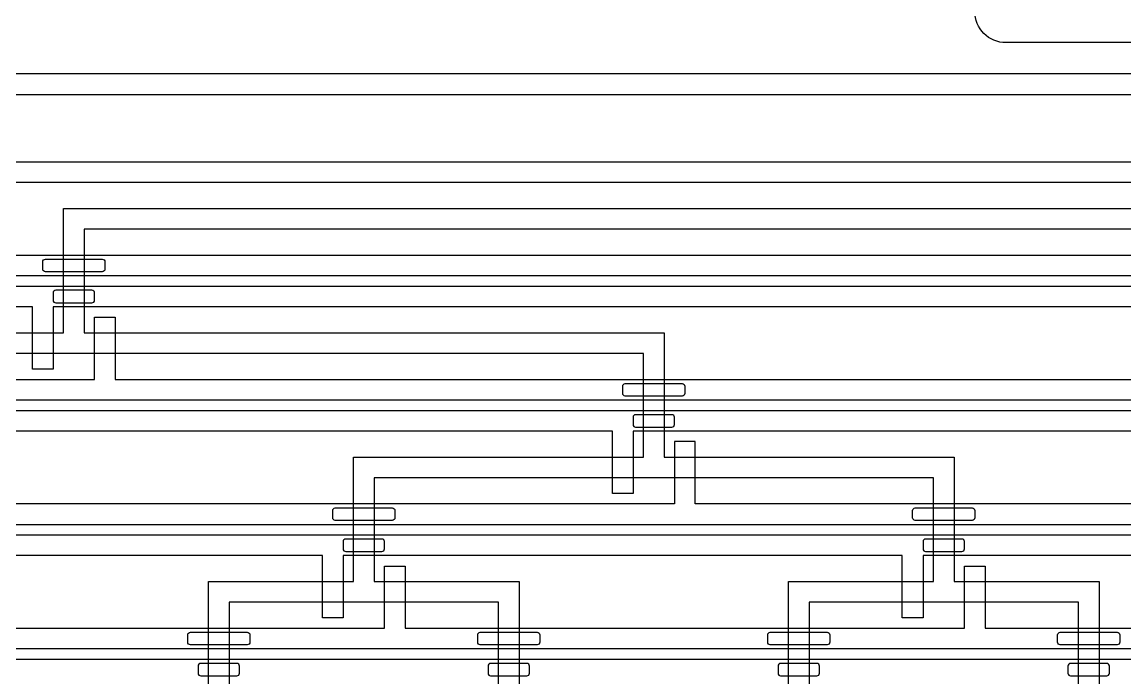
# Model space of a CAD drawing. Extents: x 0 to 194465, y -118660 to 40475.
# Drawn here: x 24062 to 29387, y 23058 to 26222 of the extents above; entities that cross this region are included whole.
import ezdxf

# ---------------------------------------------------------------- set-up
doc = ezdxf.new("R2010")
doc.units = 13
doc.layers.add('Control 2 - Push down', color=1, linetype='Continuous')
doc.layers.add('Flow', color=5, linetype='Continuous')

msp = doc.modelspace()

# ---------------------------------------------------------------- linework, layer by layer
at = {"layer": 'Control 2 - Push down'}
for points in [[(41962.5, 25873.1), (41962.5, 25973.1), (29812.5, 25973.1), (29812.5, 26323.1), (29712.5, 26323.1), (29712.5, 25973.1), (14832.5, 25973.1), (14832.5, 20773.1), (11590.7, 20773.1), (11590.7, 20673.1), (14932.5, 20673.1), (14932.5, 25873.1)], [(44962.5, 25448.1), (29812.5, 25448.1), (29812.5, 25148.1), (29712.5, 25148.1), (29712.5, 25448.1), (17032.5, 25448.1), (17032.5, 7273.1), (29712.5, 7273.1), (29712.5, 7573.1), (29812.5, 7573.1), (29812.5, 7273.1), (30462.5, 7273.1), (30462.5, 7173.1), (16932.5, 7173.1), (16932.5, 25548.1), (44962.5, 25548.1)], [(17232.5, 24998.1), (17232.5, 7723.1), (36062.5, 7723.1), (36062.5, 7623.1), (30112.5, 7623.1), (30112.5, 7323.1), (30012.5, 7323.1), (30012.5, 7623.1), (17132.5, 7623.1), (17132.5, 25098.1), (30012.5, 25098.1), (30012.5, 25398.1), (30112.5, 25398.1), (30112.5, 25098.1), (44962.5, 25098.1), (44962.5, 24998.1)], [(35412.5, 24848.1), (35412.5, 24548.1), (35312.5, 24548.1), (35312.5, 24848.1), (24212.5, 24848.1), (24212.5, 24548.1), (24112.5, 24548.1), (24112.5, 24848.1), (17432.5, 24848.1), (17432.5, 7873.1), (24112.5, 7873.1), (24112.5, 8173.1), (24212.5, 8173.1), (24212.5, 7873.1), (35312.5, 7873.1), (35312.5, 8173.1), (35412.5, 8173.1), (35412.5, 7873.1), (36062.5, 7873.1), (36062.5, 7773.1), (17332.5, 7773.1), (17332.5, 24948.1), (44962.5, 24948.1), (44962.5, 24848.1)], [(17632.5, 24398.1), (17632.5, 8323.1), (38862.5, 8323.1), (38862.5, 8223.1), (35712.5, 8223.1), (35712.5, 7923.1), (35612.5, 7923.1), (35612.5, 8223.1), (24512.5, 8223.1), (24512.5, 7923.1), (24412.5, 7923.1), (24412.5, 8223.1), (17532.5, 8223.1), (17532.5, 24498.1), (24412.5, 24498.1), (24412.5, 24798.1), (24512.5, 24798.1), (24512.5, 24498.1), (35612.5, 24498.1), (35612.5, 24798.1), (35712.5, 24798.1), (35712.5, 24498.1), (44962.5, 24498.1), (44962.5, 24398.1)]]:
    msp.add_lwpolyline(points, close=True, dxfattribs=at)
for points in [[(24162.5, 25030.6), (24162.5, 25065.6, -0.414214), (24175, 25078.1), (24450, 25078.1, -0.414214), (24462.5, 25065.6), (24462.5, 25030.6, -0.414214), (24450, 25018.1), (24175, 25018.1, -0.414214)], [(24400, 24928.1), (24225, 24928.1, 0.414214), (24212.5, 24915.6), (24212.5, 24880.6, 0.414214), (24225, 24868.1), (24400, 24868.1, 0.414214), (24412.5, 24880.6), (24412.5, 24915.6, 0.414214)], [(26962.5, 24430.6), (26962.5, 24465.6, -0.414214), (26975, 24478.1), (27250, 24478.1, -0.414214), (27262.5, 24465.6), (27262.5, 24430.6, -0.414214), (27250, 24418.1), (26975, 24418.1, -0.414214)], [(27200, 24328.1), (27025, 24328.1, 0.414214), (27012.5, 24315.6), (27012.5, 24280.6, 0.414214), (27025, 24268.1), (27200, 24268.1, 0.414214), (27212.5, 24280.6), (27212.5, 24315.6, 0.414214)], [(25562.5, 23830.6), (25562.5, 23865.6, -0.414214), (25575, 23878.1), (25850, 23878.1, -0.414214), (25862.5, 23865.6), (25862.5, 23830.6, -0.414214), (25850, 23818.1), (25575, 23818.1, -0.414214)], [(28362.5, 23830.6), (28362.5, 23865.6, -0.414214), (28375, 23878.1), (28650, 23878.1, -0.414214), (28662.5, 23865.6), (28662.5, 23830.6, -0.414214), (28650, 23818.1), (28375, 23818.1, -0.414214)], [(25800, 23728.1), (25625, 23728.1, 0.414214), (25612.5, 23715.6), (25612.5, 23680.6, 0.414214), (25625, 23668.1), (25800, 23668.1, 0.414214), (25812.5, 23680.6), (25812.5, 23715.6, 0.414214)], [(28600, 23728.1), (28425, 23728.1, 0.414214), (28412.5, 23715.6), (28412.5, 23680.6, 0.414214), (28425, 23668.1), (28600, 23668.1, 0.414214), (28612.5, 23680.6), (28612.5, 23715.6, 0.414214)], [(24862.5, 23230.6), (24862.5, 23265.6, -0.414214), (24875, 23278.1), (25150, 23278.1, -0.414214), (25162.5, 23265.6), (25162.5, 23230.6, -0.414214), (25150, 23218.1), (24875, 23218.1, -0.414214)], [(26262.5, 23230.6), (26262.5, 23265.6, -0.414214), (26275, 23278.1), (26550, 23278.1, -0.414214), (26562.5, 23265.6), (26562.5, 23230.6, -0.414214), (26550, 23218.1), (26275, 23218.1, -0.414214)], [(27662.5, 23230.6), (27662.5, 23265.6, -0.414214), (27675, 23278.1), (27950, 23278.1, -0.414214), (27962.5, 23265.6), (27962.5, 23230.6, -0.414214), (27950, 23218.1), (27675, 23218.1, -0.414214)], [(29062.5, 23230.6), (29062.5, 23265.6, -0.414214), (29075, 23278.1), (29350, 23278.1, -0.414214), (29362.5, 23265.6), (29362.5, 23230.6, -0.414214), (29350, 23218.1), (29075, 23218.1, -0.414214)], [(25100, 23128.1), (24925, 23128.1, 0.414214), (24912.5, 23115.6), (24912.5, 23080.6, 0.414214), (24925, 23068.1), (25100, 23068.1, 0.414214), (25112.5, 23080.6), (25112.5, 23115.6, 0.414214)], [(26500, 23128.1), (26325, 23128.1, 0.414214), (26312.5, 23115.6), (26312.5, 23080.6, 0.414214), (26325, 23068.1), (26500, 23068.1, 0.414214), (26512.5, 23080.6), (26512.5, 23115.6, 0.414214)], [(27900, 23128.1), (27725, 23128.1, 0.414214), (27712.5, 23115.6), (27712.5, 23080.6, 0.414214), (27725, 23068.1), (27900, 23068.1, 0.414214), (27912.5, 23080.6), (27912.5, 23115.6, 0.414214)], [(29300, 23128.1), (29125, 23128.1, 0.414214), (29112.5, 23115.6), (29112.5, 23080.6, 0.414214), (29125, 23068.1), (29300, 23068.1, 0.414214), (29312.5, 23080.6), (29312.5, 23115.6, 0.414214)]]:
    msp.add_lwpolyline(points, format="xyb", close=True, dxfattribs=at)
for points in [[(17732.5, 24348.1), (44962.5, 24348.1), (44962.5, 24248.1), (38212.5, 24248.1), (38212.5, 23948.1), (38112.5, 23948.1), (38112.5, 24248.1), (32612.5, 24248.1), (32612.5, 23948.1), (32512.5, 23948.1), (32512.5, 24248.1), (27012.5, 24248.1), (27012.5, 23948.1), (26912.5, 23948.1), (26912.5, 24248.1), (21412.5, 24248.1), (21412.5, 23948.1), (21312.5, 23948.1), (21312.5, 24248.1), (17832.5, 24248.1)], [(18032.5, 23798.1), (44962.5, 23798.1), (44962.5, 23898.1), (38512.5, 23898.1), (38512.5, 24198.1), (38412.5, 24198.1), (38412.5, 23898.1), (32912.5, 23898.1), (32912.5, 24198.1), (32812.5, 24198.1), (32812.5, 23898.1), (27312.5, 23898.1), (27312.5, 24198.1), (27212.5, 24198.1), (27212.5, 23898.1), (21712.5, 23898.1), (21712.5, 24198.1), (21612.5, 24198.1), (21612.5, 23898.1), (17932.5, 23898.1)], [(18132.5, 23748.1), (44962.5, 23748.1)], [(36712.5, 23648.1), (34012.5, 23648.1), (34012.5, 23348.1), (33912.5, 23348.1), (33912.5, 23648.1), (31212.5, 23648.1), (31212.5, 23348.1), (31112.5, 23348.1), (31112.5, 23648.1), (28412.5, 23648.1), (28412.5, 23348.1), (28312.5, 23348.1), (28312.5, 23648.1), (25612.5, 23648.1), (25612.5, 23348.1), (25512.5, 23348.1), (25512.5, 23648.1), (22812.5, 23648.1), (22812.5, 23348.1), (22712.5, 23348.1), (22712.5, 23648.1), (20012.5, 23648.1)], [(20312.5, 23298.1), (23012.5, 23298.1), (23012.5, 23598.1), (23112.5, 23598.1), (23112.5, 23298.1), (25812.5, 23298.1), (25812.5, 23598.1), (25912.5, 23598.1), (25912.5, 23298.1), (28612.5, 23298.1), (28612.5, 23598.1), (28712.5, 23598.1), (28712.5, 23298.1), (31412.5, 23298.1), (31412.5, 23598.1), (31512.5, 23598.1), (31512.5, 23298.1), (34212.5, 23298.1), (34212.5, 23598.1), (34312.5, 23598.1), (34312.5, 23298.1), (37012.5, 23298.1)], [(44962.5, 23198.1), (18432.5, 23198.1)], [(19212.5, 23148.1), (44962.5, 23148.1)]]:
    msp.add_lwpolyline(points, dxfattribs=at)
at = {"layer": 'Flow'}
msp.add_lwpolyline([(20062.5, 24123.1), (21462.5, 24123.1), (21462.5, 24723.1), (24262.5, 24723.1), (24262.5, 25323.1), (29862.5, 25323.1), (29862.5, 26123.1), (28812.5, 26123.1, -0.414214), (28662.5, 26273.1)], format="xyb", dxfattribs=at)
for points in [[(35462.5, 25223.1), (24362.5, 25223.1), (24362.5, 24723.1), (27162.5, 24723.1), (27162.5, 24123.1), (28562.5, 24123.1), (28562.5, 23523.1), (29262.5, 23523.1), (29262.5, 23173.1), (29262.5, 22923.1), (29562.5, 22923.1)], [(24962.5, 22923.1), (24962.5, 23173.1), (24962.5, 23523.1), (25662.5, 23523.1), (25662.5, 24123.1), (27062.5, 24123.1), (27062.5, 24623.1), (21562.5, 24623.1)], [(27762.5, 22923.1), (27762.5, 23173.1), (27762.5, 23523.1), (28462.5, 23523.1), (28462.5, 24023.1), (25762.5, 24023.1), (25762.5, 23523.1), (26462.5, 23523.1), (26462.5, 23173.1), (26462.5, 22923.1)], [(26362.5, 22923.1), (26362.5, 23173.1), (26362.5, 23423.1), (25062.5, 23423.1), (25062.5, 23173.1), (25062.5, 22923.1)], [(29162.5, 22923.1), (29162.5, 23173.1), (29162.5, 23423.1), (27862.5, 23423.1), (27862.5, 23173.1), (27862.5, 22923.1)]]:
    msp.add_lwpolyline(points, dxfattribs=at)

doc.saveas('drawing.dxf')
